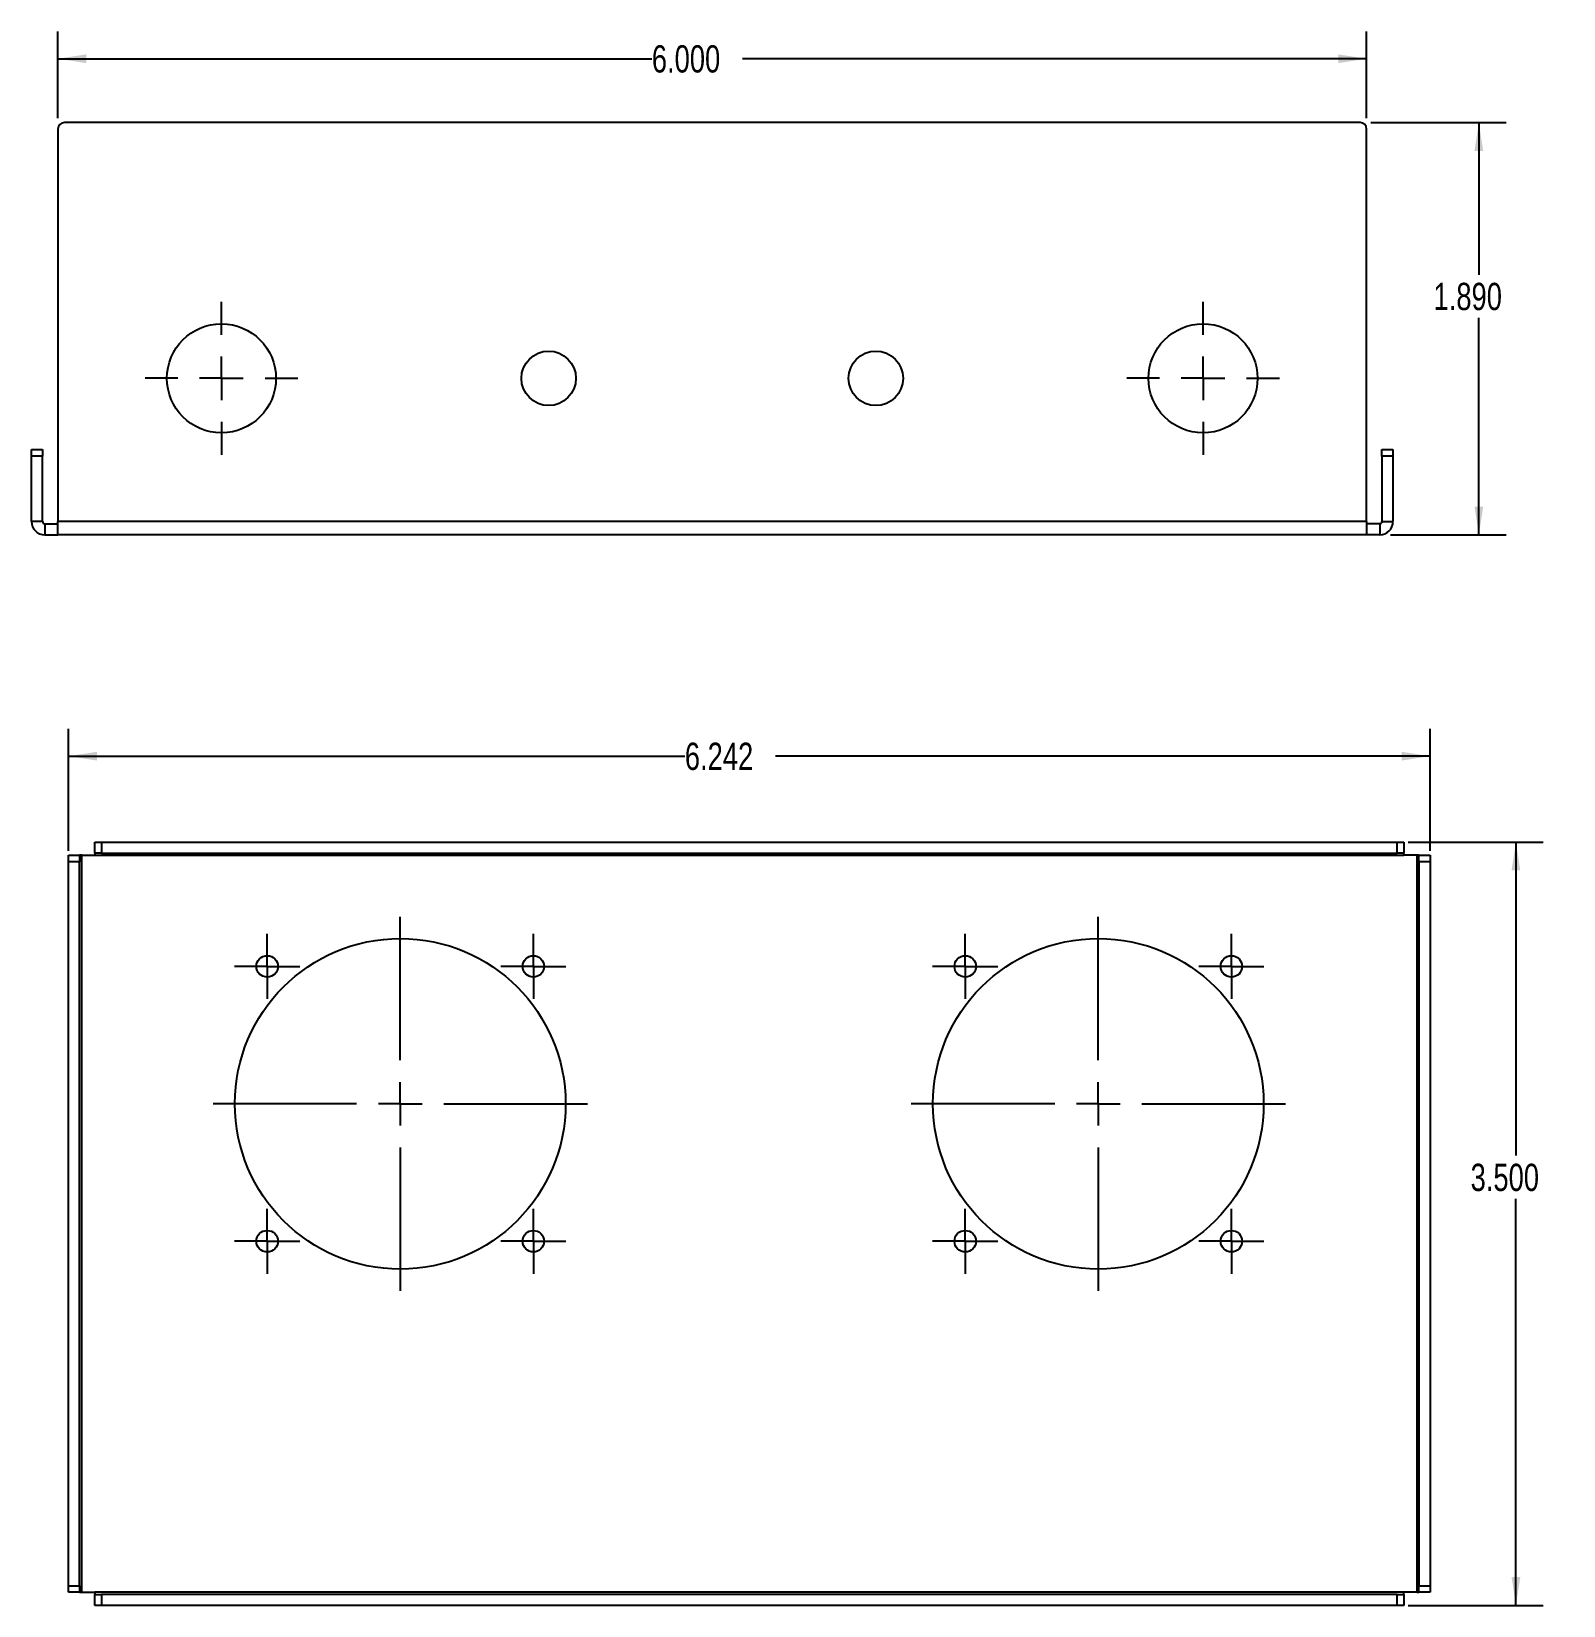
# Model space of a CAD drawing. Extents: x 2.75 to 9.78, y 2.48 to 9.7.
import ezdxf

# ---------------------------------------------------------------- set-up
doc = ezdxf.new("R2010")
doc.units = 0
doc.header["$MEASUREMENT"] = 0
doc.layers.get('0').update_dxf_attribs({"linetype": 'CONTINUOUS'})
doc.styles.add('SLDTEXTSTYLE0', font='TXT', dxfattribs={"width": 0.75})
doc.dimstyles.new('SLDDIMSTYLE0', dxfattribs={"dimtxt": 0.125, "dimasz": 0.13, "dimexe": 0, "dimexo": 0.0625, "dimgap": 0.03125, "dimtad": 0, "dimtih": 1, "dimtoh": 1, "dimdec": 3, "dimrnd": 1e-09, "dimzin": 4, "dimtxsty": 'SLDTEXTSTYLE0', "dimsah": 1, "dimcen": 0.09, "dimazin": 3, "dimtfac": 1, "dimtdec": 3, "dimtofl": 0, "dimtmove": 0, "dimatfit": 3, "dimtolj": 1, "dimtzin": 12})
doc.dimstyles.new('SLDDIMSTYLE1', dxfattribs={"dimtxt": 0.125, "dimasz": 0.13, "dimexe": 0, "dimexo": 0.0625, "dimgap": 0.03125, "dimtad": 0, "dimtih": 1, "dimtoh": 1, "dimdec": 3, "dimrnd": 1e-09, "dimzin": 12, "dimtxsty": 'SLDTEXTSTYLE0', "dimsah": 1, "dimcen": 0.09, "dimazin": 3, "dimtfac": 1, "dimtdec": 3, "dimtofl": 0, "dimtmove": 0, "dimatfit": 3, "dimtolj": 1, "dimtzin": 12})

# ---------------------------------------------------------------- blocks, each defined once
blk = doc.blocks.new('_D')
at = {"color": 7, "linetype": 'CONTINUOUS'}
for p, q in [((2.8734, 9.2985), (2.8734, 9.6963)), ((8.8734, 9.2985), (8.8734, 9.6963)), ((2.8734, 9.5713), (5.5964, 9.5713)), ((8.8734, 9.5713), (6.0121, 9.5713))]:
    blk.add_line(p, q, dxfattribs=at)
for points in [[(2.8734, 9.5713), (3.0034, 9.5513), (3.0034, 9.5913)], [(8.8734, 9.5713), (8.7434, 9.5913), (8.7434, 9.5513)]]:
    blk.add_solid(points, dxfattribs=at)
at = {"color": 7, "linetype": 'CONTINUOUS', "insert": (5.5964, 9.6332), "char_height": 0.125, "attachment_point": 1, "style": 'SLDTEXTSTYLE0'}
blk.add_mtext('6.000', dxfattribs=at)
blk = doc.blocks.new('_D_1')
at = {"color": 7, "linetype": 'CONTINUOUS'}
for p, q in [((8.8934, 9.2785), (9.5129, 9.2785)), ((9.3879, 9.2785), (9.3879, 8.5813)), ((9.3879, 7.3885), (9.3879, 8.3828)), ((8.9834, 7.3885), (9.5129, 7.3885))]:
    blk.add_line(p, q, dxfattribs=at)
for points in [[(9.3879, 9.2785), (9.3679, 9.1485), (9.4079, 9.1485)], [(9.3879, 7.3885), (9.4079, 7.5185), (9.3679, 7.5185)]]:
    blk.add_solid(points, dxfattribs=at)
at = {"color": 7, "linetype": 'CONTINUOUS', "insert": (9.1801, 8.544), "char_height": 0.125, "attachment_point": 1, "style": 'SLDTEXTSTYLE0'}
blk.add_mtext('1.890', dxfattribs=at)
blk = doc.blocks.new('SW_CENTERMARKSYMBOL_0')
at = {"color": 0, "linetype": 'CONTINUOUS'}
for p, q in [((0, 0.2), (0, 0.35)), ((0, 0), (0, 0.1)), ((-0.2, 0), (-0.35, 0)), ((0, 0), (-0.1, 0)), ((0, 0), (0, -0.1)), ((0, 0), (0.1, 0)), ((0.2, 0), (0.35, 0)), ((0, -0.2), (0, -0.35))]:
    blk.add_line(p, q, dxfattribs=at)
blk = doc.blocks.new('SW_CENTERMARKSYMBOL_1')
at = {"color": 0, "linetype": 'CONTINUOUS'}
for p, q in [((0, 0.2), (0, 0.35)), ((0, 0), (0, 0.1)), ((-0.2, 0), (-0.35, 0)), ((0, 0), (-0.1, 0)), ((0, 0), (0, -0.1)), ((0, 0), (0.1, 0)), ((0.2, 0), (0.35, 0)), ((0, -0.2), (0, -0.35))]:
    blk.add_line(p, q, dxfattribs=at)
blk = doc.blocks.new('_D_2')
at = {"color": 7, "linetype": 'CONTINUOUS'}
for p, q in [((2.9225, 5.9395), (2.9225, 6.499)), ((9.1641, 5.9395), (9.1641, 6.499)), ((2.9225, 6.374), (5.7477, 6.374)), ((9.1641, 6.374), (6.1633, 6.374))]:
    blk.add_line(p, q, dxfattribs=at)
for points in [[(2.9225, 6.374), (3.0525, 6.354), (3.0525, 6.394)], [(9.1641, 6.374), (9.0341, 6.394), (9.0341, 6.354)]]:
    blk.add_solid(points, dxfattribs=at)
at = {"color": 7, "linetype": 'CONTINUOUS', "insert": (5.7477, 6.4359), "char_height": 0.125, "attachment_point": 1, "style": 'SLDTEXTSTYLE0'}
blk.add_mtext('6.242', dxfattribs=at)
blk = doc.blocks.new('_D_3')
at = {"color": 7, "linetype": 'CONTINUOUS'}
for p, q in [((9.0633, 5.9803), (9.6828, 5.9803)), ((9.5578, 5.9803), (9.5578, 4.5429)), ((9.5578, 2.4803), (9.5578, 4.3445)), ((9.0633, 2.4803), (9.6828, 2.4803))]:
    blk.add_line(p, q, dxfattribs=at)
for points in [[(9.5578, 5.9803), (9.5378, 5.8503), (9.5778, 5.8503)], [(9.5578, 2.4803), (9.5778, 2.6103), (9.5378, 2.6103)]]:
    blk.add_solid(points, dxfattribs=at)
at = {"color": 7, "linetype": 'CONTINUOUS', "insert": (9.35, 4.5056), "char_height": 0.125, "attachment_point": 1, "style": 'SLDTEXTSTYLE0'}
blk.add_mtext('3.500', dxfattribs=at)
blk = doc.blocks.new('SW_CENTERMARKSYMBOL_2')
at = {"color": 0, "linetype": 'CONTINUOUS'}
for p, q in [((0, 0.2), (0, 0.8579)), ((0, 0), (0, 0.1)), ((-0.2, 0), (-0.8579, 0)), ((0, 0), (-0.1, 0)), ((0, 0), (0, -0.1)), ((0, 0), (0.1, 0)), ((0.2, 0), (0.8579, 0)), ((0, -0.2), (0, -0.8579))]:
    blk.add_line(p, q, dxfattribs=at)
blk = doc.blocks.new('SW_CENTERMARKSYMBOL_3')
at = {"color": 0, "linetype": 'CONTINUOUS'}
for p, q in [((0, 0.1), (0, 0.1492)), ((0, 0), (0, 0.1)), ((-0.1, 0), (-0.1492, 0)), ((0, 0), (-0.1, 0)), ((0, 0), (0, -0.1)), ((0, 0), (0.1, 0)), ((0.1, 0), (0.1492, 0)), ((0, -0.1), (0, -0.1492))]:
    blk.add_line(p, q, dxfattribs=at)
blk = doc.blocks.new('SW_CENTERMARKSYMBOL_4')
at = {"color": 0, "linetype": 'CONTINUOUS'}
for p, q in [((0, 0.1), (0, 0.1492)), ((0, 0), (0, 0.1)), ((-0.1, 0), (-0.1492, 0)), ((0, 0), (-0.1, 0)), ((0, 0), (0, -0.1)), ((0, 0), (0.1, 0)), ((0.1, 0), (0.1492, 0)), ((0, -0.1), (0, -0.1492))]:
    blk.add_line(p, q, dxfattribs=at)
blk = doc.blocks.new('SW_CENTERMARKSYMBOL_5')
at = {"color": 0, "linetype": 'CONTINUOUS'}
for p, q in [((0, 0.1), (0, 0.1492)), ((0, 0), (0, 0.1)), ((-0.1, 0), (-0.1492, 0)), ((0, 0), (-0.1, 0)), ((0, 0), (0, -0.1)), ((0, 0), (0.1, 0)), ((0.1, 0), (0.1492, 0)), ((0, -0.1), (0, -0.1492))]:
    blk.add_line(p, q, dxfattribs=at)
blk = doc.blocks.new('SW_CENTERMARKSYMBOL_6')
at = {"color": 0, "linetype": 'CONTINUOUS'}
for p, q in [((0, 0.1), (0, 0.1492)), ((0, 0), (0, 0.1)), ((-0.1, 0), (-0.1492, 0)), ((0, 0), (-0.1, 0)), ((0, 0), (0, -0.1)), ((0, 0), (0.1, 0)), ((0.1, 0), (0.1492, 0)), ((0, -0.1), (0, -0.1492))]:
    blk.add_line(p, q, dxfattribs=at)
blk = doc.blocks.new('SW_CENTERMARKSYMBOL_7')
at = {"color": 0, "linetype": 'CONTINUOUS'}
for p, q in [((0, 0.1), (0, 0.1492)), ((0, 0), (0, 0.1)), ((-0.1, 0), (-0.1492, 0)), ((0, 0), (-0.1, 0)), ((0, 0), (0, -0.1)), ((0, 0), (0.1, 0)), ((0.1, 0), (0.1492, 0)), ((0, -0.1), (0, -0.1492))]:
    blk.add_line(p, q, dxfattribs=at)
blk = doc.blocks.new('SW_CENTERMARKSYMBOL_8')
at = {"color": 0, "linetype": 'CONTINUOUS'}
for p, q in [((0, 0.1), (0, 0.1492)), ((0, 0), (0, 0.1)), ((-0.1, 0), (-0.1492, 0)), ((0, 0), (-0.1, 0)), ((0, 0), (0, -0.1)), ((0, 0), (0.1, 0)), ((0.1, 0), (0.1492, 0)), ((0, -0.1), (0, -0.1492))]:
    blk.add_line(p, q, dxfattribs=at)
blk = doc.blocks.new('SW_CENTERMARKSYMBOL_9')
at = {"color": 0, "linetype": 'CONTINUOUS'}
for p, q in [((0, 0.1), (0, 0.1492)), ((0, 0), (0, 0.1)), ((-0.1, 0), (-0.1492, 0)), ((0, 0), (-0.1, 0)), ((0, 0), (0, -0.1)), ((0, 0), (0.1, 0)), ((0.1, 0), (0.1492, 0)), ((0, -0.1), (0, -0.1492))]:
    blk.add_line(p, q, dxfattribs=at)
blk = doc.blocks.new('SW_CENTERMARKSYMBOL_10')
at = {"color": 0, "linetype": 'CONTINUOUS'}
for p, q in [((0, 0.1), (0, 0.1492)), ((0, 0), (0, 0.1)), ((-0.1, 0), (-0.1492, 0)), ((0, 0), (-0.1, 0)), ((0, 0), (0, -0.1)), ((0, 0), (0.1, 0)), ((0.1, 0), (0.1492, 0)), ((0, -0.1), (0, -0.1492))]:
    blk.add_line(p, q, dxfattribs=at)
blk = doc.blocks.new('SW_CENTERMARKSYMBOL_11')
at = {"color": 0, "linetype": 'CONTINUOUS'}
for p, q in [((0, 0.2), (0, 0.8579)), ((0, 0), (0, 0.1)), ((-0.2, 0), (-0.8579, 0)), ((0, 0), (-0.1, 0)), ((0, 0), (0, -0.1)), ((0, 0), (0.1, 0)), ((0.2, 0), (0.8579, 0)), ((0, -0.2), (0, -0.8579))]:
    blk.add_line(p, q, dxfattribs=at)

msp = doc.modelspace()

# ---------------------------------------------------------------- linework, layer by layer
at = {"color": 7, "linetype": 'CONTINUOUS'}
for p, q in [((2.8734, 9.2485), (2.8734, 7.4493)), ((8.8434, 9.2785), (2.9034, 9.2785)), ((8.8734, 7.4493), (8.8734, 9.2485)), ((2.7526, 7.7795), (2.8034, 7.7795)), ((2.7526, 7.7495), (2.7526, 7.7795)), ((2.8034, 7.7495), (2.7526, 7.7495)), ((2.7526, 7.4493), (2.7526, 7.7495)), ((2.8034, 7.7795), (2.8034, 7.7495)), ((2.8034, 7.4493), (2.8034, 7.7495)), ((8.9434, 7.7795), (8.9942, 7.7795)), ((8.9434, 7.7495), (8.9434, 7.7795)), ((8.9434, 7.7495), (8.9434, 7.4493)), ((8.9942, 7.7495), (8.9434, 7.7495)), ((8.9942, 7.7795), (8.9942, 7.7495)), ((8.9942, 7.7495), (8.9942, 7.4493)), ((2.8034, 7.4493), (2.7526, 7.4493)), ((2.8134, 7.4393), (2.8134, 7.3885)), ((2.8134, 7.4393), (2.8734, 7.4393)), ((8.8734, 7.4493), (2.8734, 7.4493)), ((2.8734, 7.3885), (2.8734, 7.4493)), ((8.8734, 7.4493), (8.8734, 7.3885)), ((8.9334, 7.4393), (8.8734, 7.4393)), ((8.9334, 7.4393), (8.9334, 7.3885)), ((8.9434, 7.4493), (8.9942, 7.4493)), ((2.8134, 7.3885), (2.8734, 7.3885)), ((8.8734, 7.3885), (2.8734, 7.3885)), ((8.9334, 7.3885), (8.8734, 7.3885)), ((2.9225, 5.9195), (2.9733, 5.9195)), ((2.9225, 5.8895), (2.9225, 5.9195)), ((2.9733, 5.9195), (2.9733, 5.8895)), ((2.9833, 5.9195), (2.9733, 5.9195)), ((2.9833, 2.5411), (2.9833, 5.9195)), ((2.9833, 5.9195), (3.0433, 5.9195)), ((3.0433, 5.9295), (3.0433, 5.9803)), ((3.0433, 5.9803), (3.0733, 5.9803)), ((3.0733, 5.9295), (3.0433, 5.9295)), ((3.0433, 5.9295), (3.0433, 5.9195)), ((3.0433, 5.9195), (9.0433, 5.9195)), ((3.0733, 5.9803), (3.0733, 5.9295)), ((3.0733, 5.9803), (9.0133, 5.9803)), ((3.0733, 5.9295), (9.0133, 5.9295)), ((9.0133, 5.9295), (9.0133, 5.9803)), ((9.0133, 5.9803), (9.0433, 5.9803)), ((9.0433, 5.9295), (9.0133, 5.9295)), ((9.0433, 5.9803), (9.0433, 5.9295)), ((9.0433, 5.9195), (9.0433, 5.9295)), ((9.1033, 5.9195), (9.0433, 5.9195)), ((9.1133, 5.9195), (9.1033, 5.9195)), ((9.1033, 5.9195), (9.1033, 2.5411)), ((9.1133, 5.8895), (9.1133, 5.9195)), ((9.1133, 5.9195), (9.1641, 5.9195)), ((9.1641, 5.9195), (9.1641, 5.8895)), ((2.9733, 5.8895), (2.9225, 5.8895)), ((2.9225, 2.5711), (2.9225, 5.8895)), ((2.9733, 2.5711), (2.9733, 5.8895)), ((9.1641, 5.8895), (9.1133, 5.8895)), ((9.1133, 5.8895), (9.1133, 2.5711)), ((9.1641, 5.8895), (9.1641, 2.5711)), ((2.9225, 2.5711), (2.9733, 2.5711)), ((2.9225, 2.5411), (2.9225, 2.5711)), ((2.9733, 2.5411), (2.9225, 2.5411)), ((2.9733, 2.5711), (2.9733, 2.5411)), ((2.9733, 2.5411), (2.9833, 2.5411)), ((2.9833, 2.5411), (3.0433, 2.5411)), ((9.0433, 2.5411), (3.0433, 2.5411)), ((3.0433, 2.5411), (3.0433, 2.5311)), ((3.0433, 2.4803), (3.0433, 2.5311)), ((3.0433, 2.5311), (3.0733, 2.5311)), ((3.0733, 2.5311), (3.0733, 2.4803)), ((9.0133, 2.5311), (3.0733, 2.5311)), ((9.0133, 2.4803), (9.0133, 2.5311)), ((9.0133, 2.5311), (9.0433, 2.5311)), ((9.0433, 2.5311), (9.0433, 2.5411)), ((9.1033, 2.5411), (9.0433, 2.5411)), ((9.0433, 2.5311), (9.0433, 2.4803)), ((9.1033, 2.5411), (9.1133, 2.5411)), ((9.1133, 2.5711), (9.1641, 2.5711)), ((9.1133, 2.5411), (9.1133, 2.5711)), ((9.1641, 2.5411), (9.1133, 2.5411)), ((9.1641, 2.5711), (9.1641, 2.5411)), ((3.0733, 2.4803), (3.0433, 2.4803)), ((9.0133, 2.4803), (3.0733, 2.4803)), ((9.0433, 2.4803), (9.0133, 2.4803))]:
    msp.add_line(p, q, dxfattribs=at)
for centre, radius in [((3.6234, 8.1062), 0.25), ((8.1234, 8.1062), 0.25), ((5.1234, 8.1062), 0.125), ((6.6234, 8.1062), 0.125), ((4.4433, 4.7803), 0.7579), ((7.6433, 4.7803), 0.7579), ((3.8331, 5.4102), 0.0492), ((5.0536, 5.4102), 0.0492), ((7.0331, 5.4102), 0.0492), ((8.2536, 5.4102), 0.0492), ((3.8331, 4.1504), 0.0492), ((5.0536, 4.1504), 0.0492), ((7.0331, 4.1504), 0.0492), ((8.2536, 4.1504), 0.0492)]:
    msp.add_circle(centre, radius, dxfattribs=at)
for centre, radius, start, end in [((2.9034, 9.2485), 0.03, 90, 180), ((8.8434, 9.2485), 0.03, 0, 90), ((2.8134, 7.4493), 0.0608, 180, 270), ((2.8134, 7.4493), 0.01, 180, 270), ((8.9334, 7.4493), 0.0608, 270, 0), ((8.9334, 7.4493), 0.01, 270, 0)]:
    msp.add_arc(centre, radius, start, end, dxfattribs=at)

# ---------------------------------------------------------------- block references
for name, p in [('SW_CENTERMARKSYMBOL_0', (3.6234, 8.1062)), ('SW_CENTERMARKSYMBOL_1', (8.1234, 8.1062)), ('SW_CENTERMARKSYMBOL_2', (4.4433, 4.7803)), ('SW_CENTERMARKSYMBOL_11', (7.6433, 4.7803)), ('SW_CENTERMARKSYMBOL_4', (3.8331, 5.4102)), ('SW_CENTERMARKSYMBOL_3', (5.0536, 5.4102)), ('SW_CENTERMARKSYMBOL_10', (7.0331, 5.4102)), ('SW_CENTERMARKSYMBOL_9', (8.2536, 5.4102)), ('SW_CENTERMARKSYMBOL_5', (3.8331, 4.1504)), ('SW_CENTERMARKSYMBOL_6', (5.0536, 4.1504)), ('SW_CENTERMARKSYMBOL_7', (7.0331, 4.1504)), ('SW_CENTERMARKSYMBOL_8', (8.2536, 4.1504))]:
    msp.add_blockref(name, p, dxfattribs=at)

# ---------------------------------------------------------------- dimensions: what is measured, and where the dimension line sits
for base, p1, p2, dimstyle, picture, middle in [((8.8734, 9.5713), (2.8734, 9.2485), (8.8734, 9.2485), 'SLDDIMSTYLE0', '_D', (5.8043, 9.5713)), ((9.1641, 6.374), (2.9225, 5.8895), (9.1641, 5.8895), 'SLDDIMSTYLE1', '_D_2', (5.9555, 6.374))]:
    dim = msp.add_linear_dim(base=base, p1=p1, p2=p2, dimstyle=dimstyle, dxfattribs=at)
    dim.commit()
    dim.dimension.update_dxf_attribs({"geometry": picture, "text_midpoint": middle, "dimtype": 160})
for base, p1, p2, picture, middle in [((9.3879, 7.3885), (8.8434, 9.2785), (8.9334, 7.3885), '_D_1', (9.3879, 8.4821)), ((9.5578, 2.4803), (9.0133, 5.9803), (9.0133, 2.4803), '_D_3', (9.5578, 4.4437))]:
    dim = msp.add_linear_dim(base=base, p1=p1, p2=p2, angle=90, dimstyle='SLDDIMSTYLE0', dxfattribs=at)
    dim.commit()
    dim.dimension.update_dxf_attribs({"geometry": picture, "text_midpoint": middle, "dimtype": 160})

doc.saveas('drawing.dxf')
